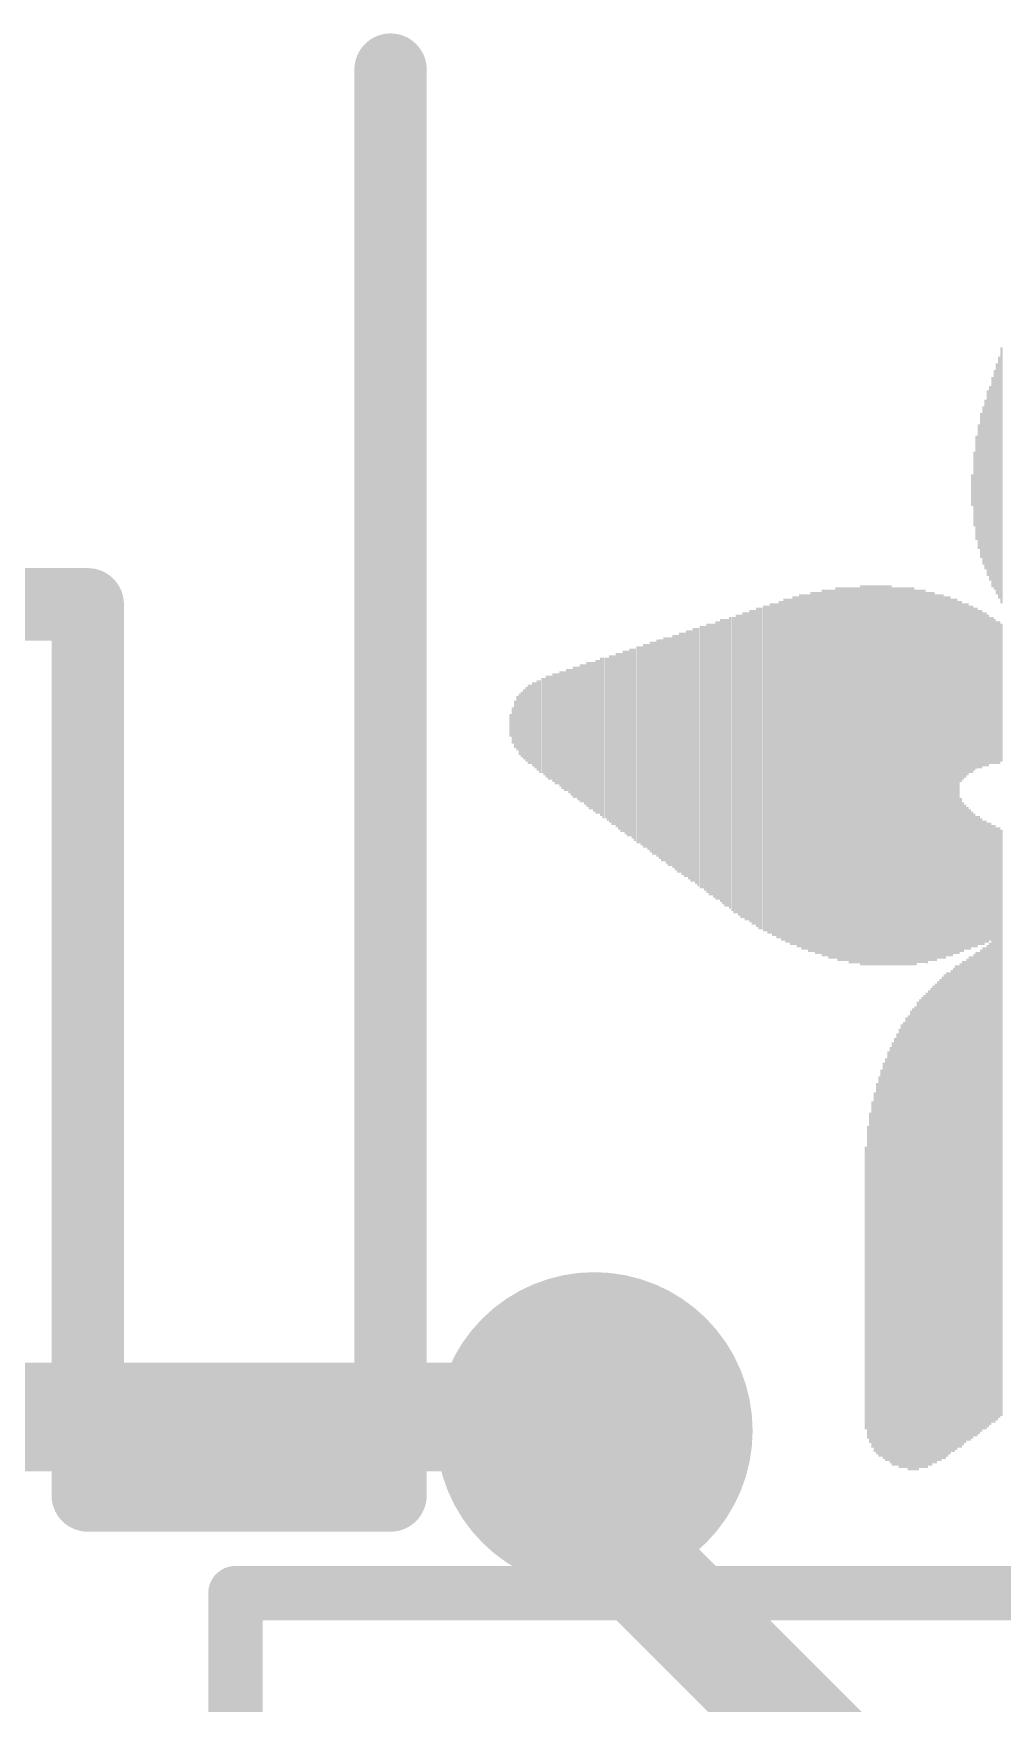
# Model space of a CAD drawing. Extents: x -0.1 to 25.5, y -0.1 to 20.4.
# Drawn here: x 20.015 to 22.736, y 11.68 to 16.366 of the extents above; entities that cross this region are included whole.
import ezdxf

# ---------------------------------------------------------------- set-up
doc = ezdxf.new("R2010")
doc.units = 0
for name, color, linetype in [('1', 12, 'CONTINUOUS'), ('16', 5, 'CONTINUOUS'), ('18', 110, 'CONTINUOUS'), ('21', 40, 'CONTINUOUS')]:
    doc.layers.add(name, color=color, linetype=linetype)

# ---------------------------------------------------------------- blocks, each defined once
blk = doc.blocks.new('RECT')
blk.add_solid([(-0.5, -0.5), (0.5, -0.5), (-0.5, 0.5), (0.5, 0.5)])
blk = doc.blocks.new('ROUNDV')
at = {"const_width": 0.5}
blk.add_lwpolyline([(0, -0.25, 1), (0, 0.25, 1), (0, -0.25)], format="xyb", dxfattribs=at)

msp = doc.modelspace()

# ---------------------------------------------------------------- linework, layer by layer
at = {"layer": '1', "const_width": 0.3048}
for points in [[(21.59, 12.192), (21.59, 12.446)], [(23.114, 10.668), (21.59, 12.192)]]:
    msp.add_lwpolyline(points, dxfattribs=at)
at = {"layer": '1', "const_width": 0.1524}
for points in [[(21.6662, 12.446, 1), (21.5138, 12.446)], [(21.6439, 12.2459, 1), (21.5361, 12.1381)], [(21.5138, 12.192, 1), (21.6662, 12.192)]]:
    msp.add_lwpolyline(points, format="xyb", dxfattribs=at)
at = {"layer": '16', "const_width": 0.3048}
for points in [[(21.5519, 12.4841), (7.6581, 12.4841)], [(21.59, 12.446), (21.5519, 12.4841)]]:
    msp.add_lwpolyline(points, dxfattribs=at)
at = {"layer": '16', "const_width": 0.1524}
for points in [[(21.6058, 12.538, 1), (21.498, 12.4302)], [(21.5519, 12.4079, 1), (21.5519, 12.5603)], [(21.5361, 12.3921, 1), (21.6439, 12.4999)]]:
    msp.add_lwpolyline(points, format="xyb", dxfattribs=at)
at = {"layer": '21'}
for points, const_width in [([(21.018, 16.264), (21.018, 12.264)], 0.2032), ([(20.168, 14.764), (18.768, 14.764)], 0.2032), ([(20.168, 12.264), (20.168, 14.764)], 0.2032), ([(21.018, 12.264), (20.168, 12.264)], 0.2032), ([(20.5825, 10.79), (20.5825, 11.99)], 0.1524), ([(20.5825, 11.99), (23.1825, 11.99)], 0.1524)]:
    msp.add_lwpolyline(points, dxfattribs=dict(at, const_width=const_width))
for points, const_width in [([(21.0688, 16.264, 1), (20.9672, 16.264)], 0.1016), ([(20.2188, 14.764, 1), (20.1172, 14.764)], 0.1016), ([(20.168, 14.7132, 1), (20.168, 14.8148)], 0.1016), ([(20.168, 12.3148, 1), (20.168, 12.2132)], 0.1016), ([(21.018, 12.2132, 1), (21.018, 12.3148)], 0.1016), ([(20.1172, 12.264, 1), (20.2188, 12.264)], 0.1016), ([(20.9672, 12.264, 1), (21.0688, 12.264)], 0.1016), ([(20.6206, 11.99, 1), (20.5444, 11.99)], 0.0762), ([(20.5825, 12.0281, 1), (20.5825, 11.9519)], 0.0762)]:
    msp.add_lwpolyline(points, format="xyb", dxfattribs=dict(at, const_width=const_width))

# ---------------------------------------------------------------- block references
at = {"layer": '18', "xscale": 0.889, "yscale": 0.889}
msp.add_blockref('ROUNDV', (21.59, 12.446), dxfattribs=at)
msp.add_blockref('ROUNDV', (21.59, 12.446), dxfattribs=at)
at = {"layer": '21', "rotation": 90}
for p, xscale, yscale in [((22.733, 15.1257), 0.7176, 0.0064), ((22.714, 15.113), 0.616, 0.0063), ((22.7203, 15.1162), 0.6477, 0.0064), ((22.7266, 15.1194), 0.6795, 0.0063), ((22.7013, 15.1035), 0.5461, 0.0063), ((22.7076, 15.1067), 0.5905, 0.0064), ((22.6885, 15.1003), 0.4762, 0.0063), ((22.6949, 15.1035), 0.5207, 0.0064), ((22.6759, 15.0971), 0.4064, 0.0063), ((22.6822, 15.0972), 0.4445, 0.0064), ((22.6632, 15.0907), 0.2921, 0.0063), ((22.6695, 15.094), 0.3493, 0.0064), ((22.6568, 15.0876), 0.2096, 0.0064), ((22.6505, 15.0845), 0.0889, 0.0063), ((22.2695, 14.2907), 1.0414, 0.0063), ((22.2758, 14.2875), 1.0478, 0.0064), ((22.2822, 14.2875), 1.0478, 0.0063), ((22.2885, 14.2875), 1.0478, 0.0064), ((22.2949, 14.2875), 1.0478, 0.0063), ((22.3012, 14.2875), 1.0478, 0.0064), ((22.3076, 14.2843), 1.0541, 0.0063), ((22.3139, 14.2843), 1.0541, 0.0064), ((22.3203, 14.2843), 1.0541, 0.0063), ((22.3266, 14.2843), 1.0541, 0.0064), ((22.333, 14.2843), 1.0541, 0.0063), ((22.3393, 14.2843), 1.0668, 0.0064), ((22.3457, 14.2843), 1.0668, 0.0063), ((22.352, 14.2843), 1.0668, 0.0064), ((22.3584, 14.2843), 1.0668, 0.0063), ((22.3647, 14.2843), 1.0668, 0.0064), ((22.3711, 14.2843), 1.0668, 0.0063), ((22.3774, 14.2843), 1.0668, 0.0064), ((22.3838, 14.2843), 1.0668, 0.0063), ((22.3901, 14.2843), 1.0668, 0.0064), ((22.3965, 14.2843), 1.0668, 0.0063), ((22.4028, 14.2843), 1.0668, 0.0064), ((22.4092, 14.2843), 1.0668, 0.0063), ((22.4155, 14.2843), 1.0668, 0.0064), ((22.4219, 14.2843), 1.0668, 0.0063), ((22.4282, 14.2812), 1.0605, 0.0064), ((22.4346, 14.2812), 1.0605, 0.0063), ((22.4409, 14.2812), 1.0605, 0.0064), ((22.4473, 14.2812), 1.0605, 0.0063), ((22.4536, 14.2812), 1.0605, 0.0064), ((22.46, 14.2812), 1.0605, 0.0063), ((22.4663, 14.2812), 1.0605, 0.0064), ((22.4727, 14.2812), 1.0605, 0.0063), ((22.479, 14.2812), 1.0605, 0.0064), ((22.4854, 14.2812), 1.0605, 0.0063), ((22.0663, 14.3034), 0.9144, 0.0063), ((22.0726, 14.3034), 0.9144, 0.0064), ((22.079, 14.3002), 0.9208, 0.0063), ((22.0853, 14.3034), 0.9271, 0.0064), ((22.0917, 14.3002), 0.9334, 0.0063), ((22.098, 14.3002), 0.9334, 0.0064), ((22.1044, 14.297), 0.9398, 0.0063), ((22.1107, 14.3002), 0.9462, 0.0064), ((22.1171, 14.2971), 0.9525, 0.0063), ((22.1234, 14.3002), 0.9588, 0.0064), ((22.1298, 14.297), 0.9652, 0.0063), ((22.1361, 14.297), 0.9652, 0.0064), ((22.1425, 14.2939), 0.9715, 0.0063), ((22.1488, 14.2971), 0.9779, 0.0064), ((22.1552, 14.2971), 0.9779, 0.0063), ((22.1615, 14.2939), 0.9843, 0.0064), ((22.1679, 14.297), 0.9906, 0.0063), ((22.1742, 14.2939), 0.9969, 0.0064), ((22.1806, 14.2939), 0.9969, 0.0063), ((22.1869, 14.2939), 0.9969, 0.0064), ((22.1933, 14.2907), 1.0033, 0.0063), ((22.1996, 14.2939), 1.0097, 0.0064), ((22.206, 14.2939), 1.0097, 0.0063), ((22.2123, 14.2907), 1.016, 0.0064), ((22.2187, 14.2907), 1.016, 0.0063), ((22.225, 14.2907), 1.016, 0.0064), ((22.2314, 14.2907), 1.0287, 0.0063), ((22.2377, 14.2907), 1.0287, 0.0064), ((22.2441, 14.2907), 1.0287, 0.0063), ((22.2504, 14.2875), 1.035, 0.0064), ((22.2568, 14.2875), 1.035, 0.0063), ((22.2631, 14.2875), 1.035, 0.0064), ((22.4917, 14.278), 1.0541, 0.0064), ((22.4981, 14.2812), 1.0477, 0.0063), ((22.5044, 14.2812), 1.0477, 0.0064), ((22.5108, 14.2812), 1.0477, 0.0063), ((22.5171, 14.2812), 1.0477, 0.0064), ((22.5235, 14.278), 1.0414, 0.0063), ((22.5298, 14.2812), 1.0351, 0.0064), ((22.5362, 14.2812), 1.0351, 0.0063), ((22.5425, 14.2812), 1.0351, 0.0064), ((22.5489, 14.278), 1.0287, 0.0063), ((22.5552, 14.2812), 1.0223, 0.0064), ((22.5616, 14.2812), 1.0223, 0.0063), ((22.5679, 14.2812), 1.0223, 0.0064), ((22.5743, 14.278), 1.016, 0.0063), ((22.5806, 14.2812), 1.0097, 0.0064), ((22.587, 14.2812), 1.0097, 0.0063), ((22.5933, 14.278), 1.0033, 0.0064), ((22.5997, 14.2812), 0.9969, 0.0063), ((22.606, 14.2812), 0.9969, 0.0064), ((22.6124, 14.278), 0.9906, 0.0063), ((22.6187, 14.5193), 0.508, 0.0064), ((22.6251, 14.5193), 0.4953, 0.0063), ((22.6314, 14.5225), 0.4889, 0.0064), ((22.6378, 14.5256), 0.4826, 0.0063), ((22.6441, 14.5257), 0.4699, 0.0064), ((22.6505, 14.5257), 0.4699, 0.0063), ((21.9329, 14.3256), 0.781, 0.0064), ((21.9393, 14.3256), 0.781, 0.0063), ((21.9456, 14.3256), 0.7938, 0.0064), ((21.952, 14.3224), 0.8001, 0.0063), ((21.9583, 14.3193), 0.8065, 0.0064), ((21.9647, 14.3193), 0.8065, 0.0063), ((21.971, 14.3193), 0.8191, 0.0064), ((21.9774, 14.3161), 0.8255, 0.0063), ((21.9837, 14.3129), 0.8318, 0.0064), ((21.9901, 14.3161), 0.8382, 0.0063), ((21.9964, 14.3129), 0.8446, 0.0064), ((22.0028, 14.3098), 0.8509, 0.0063), ((22.0091, 14.3129), 0.8572, 0.0064), ((22.0155, 14.3097), 0.8636, 0.0063), ((22.0218, 14.3097), 0.8636, 0.0064), ((22.0282, 14.3098), 0.8763, 0.0063), ((22.0345, 14.3066), 0.8827, 0.0064), ((22.0409, 14.3066), 0.8827, 0.0063), ((22.0472, 14.3066), 0.8953, 0.0064), ((22.0536, 14.3034), 0.9017, 0.0063), ((22.0599, 14.3034), 0.9017, 0.0064), ((22.6568, 14.5256), 0.4572, 0.0064), ((22.6632, 14.5288), 0.4508, 0.0063), ((22.6695, 14.5257), 0.4445, 0.0064), ((22.6759, 14.5257), 0.4445, 0.0063), ((22.6822, 14.5256), 0.4318, 0.0064), ((22.6885, 14.5256), 0.4318, 0.0063), ((22.6949, 14.5225), 0.4255, 0.0064), ((22.7013, 14.5225), 0.4127, 0.0063), ((22.7076, 14.5225), 0.4127, 0.0064), ((22.714, 14.5193), 0.4064, 0.0063), ((22.7203, 14.5161), 0.4, 0.0064), ((22.7266, 14.5161), 0.4, 0.0063), ((21.7869, 14.3574), 0.6287, 0.0063), ((21.7932, 14.3542), 0.635, 0.0064), ((21.7995, 14.351), 0.6414, 0.0063), ((21.8059, 14.351), 0.6414, 0.0064), ((21.8123, 14.351), 0.654, 0.0063), ((21.8186, 14.3478), 0.6604, 0.0064), ((21.825, 14.3447), 0.6667, 0.0063), ((21.8313, 14.3479), 0.6731, 0.0064), ((21.8377, 14.3447), 0.6795, 0.0063), ((21.844, 14.3415), 0.6858, 0.0064), ((21.8504, 14.3447), 0.6921, 0.0063), ((21.8567, 14.3415), 0.6985, 0.0064), ((21.8631, 14.3383), 0.7048, 0.0063), ((21.8694, 14.3415), 0.7112, 0.0064), ((21.8758, 14.3383), 0.7176, 0.0063), ((21.8821, 14.3352), 0.7239, 0.0064), ((21.8885, 14.3351), 0.7366, 0.0063), ((21.8948, 14.3351), 0.7366, 0.0064), ((21.9012, 14.332), 0.7429, 0.0063), ((21.9075, 14.332), 0.7557, 0.0064), ((21.9139, 14.3288), 0.762, 0.0063), ((21.9202, 14.3288), 0.762, 0.0064), ((21.9266, 14.3256), 0.7684, 0.0063), ((22.733, 14.5161), 0.3874, 0.0064), ((21.6345, 14.386), 0.4699, 0.0063), ((21.6408, 14.3828), 0.4763, 0.0064), ((21.6471, 14.3828), 0.4763, 0.0063), ((21.6535, 14.3828), 0.4889, 0.0064), ((21.6599, 14.3796), 0.4953, 0.0063), ((21.6662, 14.3764), 0.5016, 0.0064), ((21.6726, 14.3796), 0.508, 0.0063), ((21.6789, 14.3764), 0.5144, 0.0064), ((21.6852, 14.3733), 0.5207, 0.0063), ((21.6916, 14.3764), 0.527, 0.0064), ((21.698, 14.3732), 0.5334, 0.0063), ((21.7043, 14.3701), 0.5397, 0.0064), ((21.7107, 14.3701), 0.5525, 0.0063), ((21.717, 14.3701), 0.5525, 0.0064), ((21.7233, 14.3669), 0.5588, 0.0063), ((21.7297, 14.3669), 0.5715, 0.0064), ((21.7361, 14.3669), 0.5715, 0.0063), ((21.7424, 14.3637), 0.5778, 0.0064), ((21.7488, 14.3637), 0.5906, 0.0063), ((21.7551, 14.3605), 0.5969, 0.0064), ((21.7614, 14.3605), 0.5969, 0.0063), ((21.7678, 14.3605), 0.6096, 0.0064), ((21.7742, 14.3574), 0.6159, 0.0063), ((21.7805, 14.3542), 0.6223, 0.0064), ((21.4947, 14.4145), 0.3238, 0.0063), ((21.5011, 14.4113), 0.3302, 0.0064), ((21.5075, 14.4082), 0.3365, 0.0063), ((21.5138, 14.4114), 0.3429, 0.0064), ((21.5202, 14.4082), 0.3493, 0.0063), ((21.5265, 14.405), 0.3556, 0.0064), ((21.5328, 14.405), 0.3683, 0.0063), ((21.5392, 14.405), 0.3683, 0.0064), ((21.5456, 14.4018), 0.3746, 0.0063), ((21.5519, 14.4018), 0.3874, 0.0064), ((21.5583, 14.4018), 0.3874, 0.0063), ((21.5646, 14.3986), 0.3937, 0.0064), ((21.5709, 14.3986), 0.4064, 0.0063), ((21.5773, 14.3955), 0.4127, 0.0064), ((21.5837, 14.3955), 0.4127, 0.0063), ((21.59, 14.3923), 0.4191, 0.0064), ((21.5964, 14.3923), 0.4318, 0.0063), ((21.6027, 14.3923), 0.4318, 0.0064), ((21.609, 14.3923), 0.4445, 0.0063), ((21.6154, 14.3891), 0.4508, 0.0064), ((21.6218, 14.3891), 0.4508, 0.0063), ((21.6281, 14.3859), 0.4572, 0.0064), ((21.3932, 14.4272), 0.1968, 0.0063), ((21.3995, 14.4272), 0.2096, 0.0064), ((21.4059, 14.4272), 0.2222, 0.0063), ((21.4122, 14.4272), 0.2222, 0.0064), ((21.4185, 14.4272), 0.235, 0.0063), ((21.4249, 14.4241), 0.2413, 0.0064), ((21.4313, 14.424), 0.254, 0.0063), ((21.4376, 14.4209), 0.2603, 0.0064), ((21.444, 14.4241), 0.2667, 0.0063), ((21.4503, 14.4209), 0.2731, 0.0064), ((21.4566, 14.4209), 0.2857, 0.0063), ((21.463, 14.4177), 0.2921, 0.0064), ((21.4694, 14.4177), 0.2921, 0.0063), ((21.4757, 14.4177), 0.3048, 0.0064), ((21.4821, 14.4145), 0.3112, 0.0063), ((21.4884, 14.4145), 0.3112, 0.0064), ((21.3678, 14.4272), 0.1334, 0.0063), ((21.3741, 14.4304), 0.1524, 0.0064), ((21.3804, 14.4272), 0.1714, 0.0063), ((21.3868, 14.4272), 0.1842, 0.0064), ((21.3551, 14.4241), 0.0635, 0.0063), ((21.3614, 14.424), 0.1016, 0.0064), ((22.6187, 14.0049), 0.4318, 0.0064), ((22.6251, 13.9985), 0.4191, 0.0063), ((22.6314, 13.9986), 0.4064, 0.0064), ((22.6378, 13.9954), 0.4, 0.0063), ((22.6441, 13.9923), 0.3937, 0.0064), ((22.6505, 13.9922), 0.381, 0.0063), ((22.6568, 13.9891), 0.3747, 0.0064), ((22.6632, 13.9859), 0.3683, 0.0063), ((22.6695, 13.9891), 0.3619, 0.0064), ((22.6759, 13.9859), 0.3556, 0.0063), ((22.6822, 13.9827), 0.3492, 0.0064), ((22.6885, 13.9859), 0.3429, 0.0063), ((22.6949, 13.9827), 0.3366, 0.0064), ((22.7013, 13.9859), 0.3302, 0.0063), ((22.7076, 13.3064), 1.6764, 0.0064), ((22.714, 13.3064), 1.6764, 0.0063), ((22.7203, 13.3064), 1.6637, 0.0064), ((22.7266, 13.3096), 1.6574, 0.0063), ((22.733, 13.3096), 1.6446, 0.0064), ((22.6441, 13.0968), 1.3589, 0.0064), ((22.6505, 13.1001), 1.3525, 0.0063), ((22.6568, 13.1064), 1.3526, 0.0064), ((22.6632, 13.1096), 1.3589, 0.0063), ((22.6695, 13.1128), 1.3525, 0.0064), ((22.6759, 13.1191), 1.3526, 0.0063), ((22.6822, 13.1255), 1.3525, 0.0064), ((22.6885, 13.1255), 1.3525, 0.0063), ((22.6949, 13.1318), 1.3526, 0.0064), ((22.7013, 13.1382), 1.3525, 0.0063), ((22.5806, 13.0525), 1.3589, 0.0064), ((22.587, 13.0556), 1.3526, 0.0063), ((22.5933, 13.062), 1.3525, 0.0064), ((22.5997, 13.0652), 1.3589, 0.0063), ((22.606, 13.0715), 1.3589, 0.0064), ((22.6124, 13.0747), 1.3525, 0.0063), ((22.6187, 13.0778), 1.3589, 0.0064), ((22.6251, 13.0842), 1.3589, 0.0063), ((22.6314, 13.0874), 1.3525, 0.0064), ((22.6378, 13.0937), 1.3526, 0.0063), ((22.5362, 13.0175), 1.3398, 0.0063), ((22.5425, 13.0239), 1.3399, 0.0064), ((22.5489, 13.027), 1.3462, 0.0063), ((22.5552, 13.0334), 1.3462, 0.0064), ((22.5616, 13.0366), 1.3525, 0.0063), ((22.5679, 13.0429), 1.3526, 0.0064), ((22.5743, 13.0461), 1.3589, 0.0063), ((22.4917, 12.9858), 1.3017, 0.0064), ((22.4981, 12.9921), 1.3144, 0.0063), ((22.5044, 12.9985), 1.3145, 0.0064), ((22.5108, 13.0016), 1.3208, 0.0063), ((22.5171, 13.0048), 1.3272, 0.0064), ((22.5235, 13.008), 1.3335, 0.0063), ((22.5298, 13.0144), 1.3335, 0.0064), ((22.46, 12.9667), 1.251, 0.0063), ((22.4663, 12.9731), 1.2637, 0.0064), ((22.4727, 12.9731), 1.2763, 0.0063), ((22.479, 12.9794), 1.289, 0.0064), ((22.4854, 12.9826), 1.2954, 0.0063), ((22.4346, 12.9477), 1.2001, 0.0063), ((22.4409, 12.954), 1.2128, 0.0064), ((22.4473, 12.9572), 1.2319, 0.0063), ((22.4536, 12.9635), 1.2446, 0.0064), ((22.4155, 12.935), 1.1493, 0.0064), ((22.4219, 12.9381), 1.1684, 0.0063), ((22.4282, 12.9413), 1.1874, 0.0064), ((22.3965, 12.9159), 1.0858, 0.0063), ((22.4028, 12.9223), 1.1113, 0.0064), ((22.4092, 12.9255), 1.1303, 0.0063), ((22.3838, 12.9), 1.0414, 0.0063), ((22.3901, 12.9064), 1.0668, 0.0064), ((22.3711, 12.8841), 0.9715, 0.0063), ((22.3774, 12.8905), 1.0096, 0.0064), ((22.3647, 12.8747), 0.9271, 0.0064), ((22.3584, 12.862), 0.8763, 0.0063), ((22.352, 12.846), 0.7937, 0.0064)]:
    msp.add_blockref('RECT', p, dxfattribs=dict(at, xscale=xscale, yscale=yscale))

doc.saveas('drawing.dxf')
